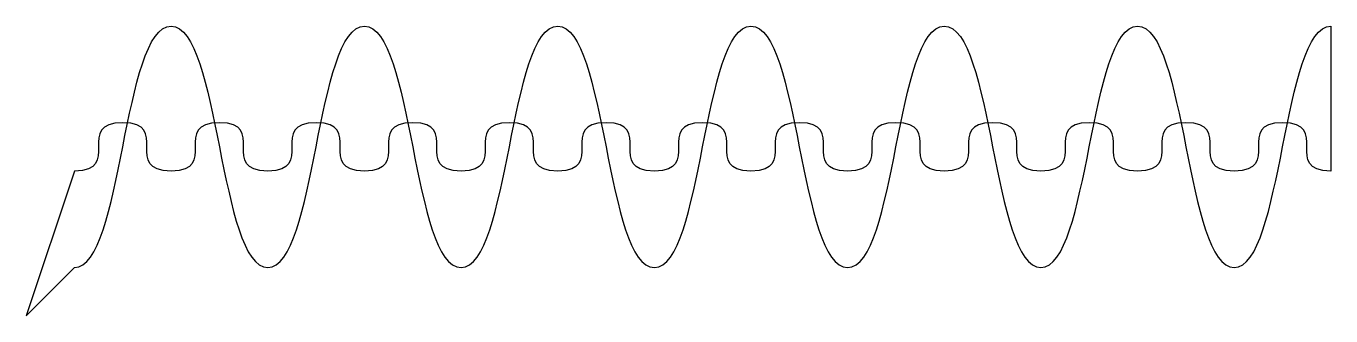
# Model space of a CAD drawing. Extents: x 0 to 1350, y 0 to 300.
import ezdxf

# ---------------------------------------------------------------- set-up
doc = ezdxf.new("R2010")
doc.units = 0
doc.header["$MEASUREMENT"] = 0
doc.layers.get('0').update_dxf_attribs({"linetype": 'CONTINUOUS'})
for name, color, linetype in [('1', 7, 'CONTINUOUS'), ('2', 7, 'CONTINUOUS'), ('3', 7, 'CONTINUOUS'), ('4', 7, 'CONTINUOUS')]:
    doc.layers.add(name, color=color, linetype=linetype)

msp = doc.modelspace()

# ---------------------------------------------------------------- linework, layer by layer
at = {"color": 250}
msp.add_lwpolyline([(0, 0), (50, 50)], dxfattribs=at)
at = {"layer": '1', "color": 1}
msp.add_lwpolyline([(50, 50), (54.5, 50.7), (58.8, 52.8), (62.8, 56.2), (66.6, 60.7), (70.2, 66.4), (73.5, 73.1), (76.7, 80.7), (79.7, 89.1), (82.5, 98.2), (85.3, 108), (87.9, 118.3), (90.4, 129.1), (92.9, 140.3), (95.3, 151.7), (97.7, 163.3), (100, 175), (102.3, 186.7), (104.7, 198.3), (107.1, 209.7), (109.6, 220.9), (112.1, 231.7), (114.7, 242), (117.5, 251.8), (120.3, 260.9), (123.3, 269.3), (126.5, 276.9), (129.8, 283.6), (133.4, 289.3), (137.2, 293.8), (141.2, 297.2), (145.5, 299.3), (150, 300), (154.5, 299.3), (158.8, 297.2), (162.8, 293.8), (166.6, 289.3), (170.2, 283.6), (173.5, 276.9), (176.7, 269.3), (179.7, 260.9), (182.5, 251.8), (185.3, 242), (187.9, 231.7), (190.4, 220.9), (192.9, 209.7), (195.3, 198.3), (197.7, 186.7), (200, 175), (202.3, 163.3), (204.7, 151.7), (207.1, 140.3), (209.6, 129.1), (212.1, 118.3), (214.7, 108), (217.5, 98.2), (220.3, 89.1), (223.3, 80.7), (226.5, 73.1), (229.8, 66.4), (233.4, 60.7), (237.2, 56.2), (241.2, 52.8), (245.5, 50.7), (250, 50), (254.5, 50.7), (258.8, 52.8), (262.8, 56.2), (266.6, 60.7), (270.2, 66.4), (273.5, 73.1), (276.7, 80.7), (279.7, 89.1), (282.5, 98.2), (285.3, 108), (287.9, 118.3), (290.4, 129.1), (292.9, 140.3), (295.3, 151.7), (297.7, 163.3), (300, 175), (302.3, 186.7), (304.7, 198.3), (307.1, 209.7), (309.6, 220.9), (312.1, 231.7), (314.7, 242), (317.5, 251.8), (320.3, 260.9), (323.3, 269.3), (326.5, 276.9), (329.8, 283.6), (333.4, 289.3), (337.2, 293.8), (341.2, 297.2), (345.5, 299.3), (350, 300), (354.5, 299.3), (358.8, 297.2), (362.8, 293.8), (366.6, 289.3), (370.2, 283.6), (373.5, 276.9), (376.7, 269.3), (379.7, 260.9), (382.5, 251.8), (385.3, 242), (387.9, 231.7), (390.4, 220.9), (392.9, 209.7), (395.3, 198.3), (397.7, 186.7), (400, 175), (402.3, 163.3), (404.7, 151.7), (407.1, 140.3), (409.6, 129.1), (412.1, 118.3), (414.7, 108), (417.5, 98.2), (420.3, 89.1), (423.3, 80.7), (426.5, 73.1), (429.8, 66.4), (433.4, 60.7), (437.2, 56.2), (441.2, 52.8), (445.5, 50.7), (450, 50), (454.5, 50.7), (458.8, 52.8), (462.8, 56.2), (466.6, 60.7), (470.2, 66.4), (473.5, 73.1), (476.7, 80.7), (479.7, 89.1), (482.5, 98.2), (485.3, 108), (487.9, 118.3), (490.4, 129.1), (492.9, 140.3), (495.3, 151.7), (497.7, 163.3), (500, 175), (502.3, 186.7), (504.7, 198.3), (507.1, 209.7), (509.6, 220.9), (512.1, 231.7), (514.7, 242), (517.5, 251.8), (520.3, 260.9), (523.3, 269.3), (526.5, 276.9), (529.8, 283.6), (533.4, 289.3), (537.2, 293.8), (541.2, 297.2), (545.5, 299.3), (550, 300), (554.5, 299.3), (558.8, 297.2), (562.8, 293.8), (566.6, 289.3), (570.2, 283.6), (573.5, 276.9), (576.7, 269.3), (579.7, 260.9), (582.5, 251.8), (585.3, 242), (587.9, 231.7), (590.4, 220.9), (592.9, 209.7), (595.3, 198.3), (597.7, 186.7), (600, 175), (602.3, 163.3), (604.7, 151.7), (607.1, 140.3), (609.6, 129.1), (612.1, 118.3), (614.7, 108), (617.5, 98.2), (620.3, 89.1), (623.3, 80.7), (626.5, 73.1), (629.8, 66.4), (633.4, 60.7), (637.2, 56.2), (641.2, 52.8), (645.5, 50.7), (650, 50), (654.5, 50.7), (658.8, 52.8), (662.8, 56.2), (666.6, 60.7), (670.2, 66.4), (673.5, 73.1), (676.7, 80.7), (679.7, 89.1), (682.5, 98.2), (685.3, 108), (687.9, 118.3), (690.4, 129.1), (692.9, 140.3), (695.3, 151.7), (697.7, 163.3), (700, 175), (702.3, 186.7), (704.7, 198.3), (707.1, 209.7), (709.6, 220.9), (712.1, 231.7), (714.7, 242), (717.5, 251.8), (720.3, 260.9), (723.3, 269.3), (726.5, 276.9), (729.8, 283.6), (733.4, 289.3), (737.2, 293.8), (741.2, 297.2), (745.5, 299.3), (750, 300), (754.5, 299.3), (758.8, 297.2), (762.8, 293.8), (766.6, 289.3), (770.2, 283.6), (773.5, 276.9), (776.7, 269.3), (779.7, 260.9), (782.5, 251.8), (785.3, 242), (787.9, 231.7), (790.4, 220.9), (792.9, 209.7), (795.3, 198.3), (797.7, 186.7), (800, 175), (802.3, 163.3), (804.7, 151.7), (807.1, 140.3), (809.6, 129.1), (812.1, 118.3), (814.7, 108), (817.5, 98.2), (820.3, 89.1), (823.3, 80.7), (826.5, 73.1), (829.8, 66.4), (833.4, 60.7), (837.2, 56.2), (841.2, 52.8), (845.5, 50.7), (850, 50), (854.5, 50.7), (858.8, 52.8), (862.8, 56.2), (866.6, 60.7), (870.2, 66.4), (873.5, 73.1), (876.7, 80.7), (879.7, 89.1), (882.5, 98.2), (885.3, 108), (887.9, 118.3), (890.4, 129.1), (892.9, 140.3), (895.3, 151.7), (897.7, 163.3), (900, 175), (902.3, 186.7), (904.7, 198.3), (907.1, 209.7), (909.6, 220.9), (912.1, 231.7), (914.7, 242), (917.5, 251.8), (920.3, 260.9), (923.3, 269.3), (926.5, 276.9), (929.8, 283.6), (933.4, 289.3), (937.2, 293.8), (941.2, 297.2), (945.5, 299.3), (950, 300), (954.5, 299.3), (958.8, 297.2), (962.8, 293.8), (966.6, 289.3), (970.2, 283.6), (973.5, 276.9), (976.7, 269.3), (979.7, 260.9), (982.5, 251.8), (985.3, 242), (987.9, 231.7), (990.4, 220.9), (992.9, 209.7), (995.3, 198.3), (997.7, 186.7), (1000, 175), (1002.3, 163.3), (1004.7, 151.7), (1007.1, 140.3), (1009.6, 129.1), (1012.1, 118.3), (1014.7, 108), (1017.5, 98.2), (1020.3, 89.1), (1023.3, 80.7), (1026.5, 73.1), (1029.8, 66.4), (1033.4, 60.7), (1037.2, 56.2), (1041.2, 52.8), (1045.5, 50.7), (1050, 50), (1054.5, 50.7), (1058.8, 52.8), (1062.8, 56.2), (1066.6, 60.7), (1070.2, 66.4), (1073.5, 73.1), (1076.7, 80.7), (1079.7, 89.1), (1082.5, 98.2), (1085.3, 108), (1087.9, 118.3), (1090.4, 129.1), (1092.9, 140.3), (1095.3, 151.7), (1097.7, 163.3), (1100, 175), (1102.3, 186.7), (1104.7, 198.3), (1107.1, 209.7), (1109.6, 220.9), (1112.1, 231.7), (1114.7, 242), (1117.5, 251.8), (1120.3, 260.9), (1123.3, 269.3), (1126.5, 276.9), (1129.8, 283.6), (1133.4, 289.3), (1137.2, 293.8), (1141.2, 297.2), (1145.5, 299.3), (1150, 300), (1154.5, 299.3), (1158.8, 297.2), (1162.8, 293.8), (1166.6, 289.3), (1170.2, 283.6), (1173.5, 276.9), (1176.7, 269.3), (1179.7, 260.9), (1182.5, 251.8), (1185.3, 242), (1187.9, 231.7), (1190.4, 220.9), (1192.9, 209.7), (1195.3, 198.3), (1197.7, 186.7), (1200, 175), (1202.3, 163.3), (1204.7, 151.7), (1207.1, 140.3), (1209.6, 129.1), (1212.1, 118.3), (1214.7, 108), (1217.5, 98.2), (1220.3, 89.1), (1223.3, 80.7), (1226.5, 73.1), (1229.8, 66.4), (1233.4, 60.7), (1237.2, 56.2), (1241.2, 52.8), (1245.5, 50.7), (1250, 50), (1254.5, 50.7), (1258.8, 52.8), (1262.8, 56.2), (1266.6, 60.7), (1270.2, 66.4), (1273.5, 73.1), (1276.7, 80.7), (1279.7, 89.1), (1282.5, 98.2), (1285.3, 108), (1287.9, 118.3), (1290.4, 129.1), (1292.9, 140.3), (1295.3, 151.7), (1297.7, 163.3), (1300, 175), (1302.3, 186.7), (1304.7, 198.3), (1307.1, 209.7), (1309.6, 220.9), (1312.1, 231.7), (1314.7, 242), (1317.5, 251.8), (1320.3, 260.9), (1323.3, 269.3), (1326.5, 276.9), (1329.8, 283.6), (1333.4, 289.3), (1337.2, 293.8), (1341.2, 297.2), (1345.5, 299.3), (1350, 300)], dxfattribs=at)
at = {"layer": '2', "color": 250}
msp.add_lwpolyline([(1350, 300), (1350, 150)], dxfattribs=at)
at = {"layer": '3', "color": 174}
msp.add_lwpolyline([(1350, 150), (1341.7, 150.6), (1335.5, 152.1), (1331.1, 154.6), (1328.1, 157.8), (1326.3, 161.6), (1325.4, 165.8), (1325, 170.3), (1325, 175), (1325, 179.7), (1324.6, 184.2), (1323.7, 188.4), (1321.9, 192.2), (1318.9, 195.4), (1314.5, 197.9), (1308.3, 199.4), (1300, 200), (1291.7, 199.4), (1285.5, 197.9), (1281.1, 195.4), (1278.1, 192.2), (1276.3, 188.4), (1275.4, 184.2), (1275, 179.7), (1275, 175), (1275, 170.3), (1274.6, 165.8), (1273.7, 161.6), (1271.9, 157.8), (1268.9, 154.6), (1264.5, 152.1), (1258.3, 150.6), (1250, 150), (1241.7, 150.6), (1235.5, 152.1), (1231.1, 154.6), (1228.1, 157.8), (1226.3, 161.6), (1225.4, 165.8), (1225, 170.3), (1225, 175), (1225, 179.7), (1224.6, 184.2), (1223.7, 188.4), (1221.9, 192.2), (1218.9, 195.4), (1214.5, 197.9), (1208.3, 199.4), (1200, 200), (1191.7, 199.4), (1185.5, 197.9), (1181.1, 195.4), (1178.1, 192.2), (1176.3, 188.4), (1175.4, 184.2), (1175, 179.7), (1175, 175), (1175, 170.3), (1174.6, 165.8), (1173.7, 161.6), (1171.9, 157.8), (1168.9, 154.6), (1164.5, 152.1), (1158.3, 150.6), (1150, 150), (1141.7, 150.6), (1135.5, 152.1), (1131.1, 154.6), (1128.1, 157.8), (1126.3, 161.6), (1125.4, 165.8), (1125, 170.3), (1125, 175), (1125, 179.7), (1124.6, 184.2), (1123.7, 188.4), (1121.9, 192.2), (1118.9, 195.4), (1114.5, 197.9), (1108.3, 199.4), (1100, 200), (1091.7, 199.4), (1085.5, 197.9), (1081.1, 195.4), (1078.1, 192.2), (1076.3, 188.4), (1075.4, 184.2), (1075, 179.7), (1075, 175), (1075, 170.3), (1074.6, 165.8), (1073.7, 161.6), (1071.9, 157.8), (1068.9, 154.6), (1064.5, 152.1), (1058.3, 150.6), (1050, 150), (1041.7, 150.6), (1035.5, 152.1), (1031.1, 154.6), (1028.1, 157.8), (1026.3, 161.6), (1025.4, 165.8), (1025, 170.3), (1025, 175), (1025, 179.7), (1024.6, 184.2), (1023.7, 188.4), (1021.9, 192.2), (1018.9, 195.4), (1014.5, 197.9), (1008.3, 199.4), (1000, 200), (991.7, 199.4), (985.5, 197.9), (981.1, 195.4), (978.1, 192.2), (976.3, 188.4), (975.4, 184.2), (975, 179.7), (975, 175), (975, 170.3), (974.6, 165.8), (973.7, 161.6), (971.9, 157.8), (968.9, 154.6), (964.5, 152.1), (958.3, 150.6), (950, 150), (941.7, 150.6), (935.5, 152.1), (931.1, 154.6), (928.1, 157.8), (926.3, 161.6), (925.4, 165.8), (925, 170.3), (925, 175), (925, 179.7), (924.6, 184.2), (923.7, 188.4), (921.9, 192.2), (918.9, 195.4), (914.5, 197.9), (908.3, 199.4), (900, 200), (891.7, 199.4), (885.5, 197.9), (881.1, 195.4), (878.1, 192.2), (876.3, 188.4), (875.4, 184.2), (875, 179.7), (875, 175), (875, 170.3), (874.6, 165.8), (873.7, 161.6), (871.9, 157.8), (868.9, 154.6), (864.5, 152.1), (858.3, 150.6), (850, 150), (841.7, 150.6), (835.5, 152.1), (831.1, 154.6), (828.1, 157.8), (826.3, 161.6), (825.4, 165.8), (825, 170.3), (825, 175), (825, 179.7), (824.6, 184.2), (823.7, 188.4), (821.9, 192.2), (818.9, 195.4), (814.5, 197.9), (808.3, 199.4), (800, 200), (791.7, 199.4), (785.5, 197.9), (781.1, 195.4), (778.1, 192.2), (776.3, 188.4), (775.4, 184.2), (775, 179.7), (775, 175), (775, 170.3), (774.6, 165.8), (773.7, 161.6), (771.9, 157.8), (768.9, 154.6), (764.5, 152.1), (758.3, 150.6), (750, 150), (741.7, 150.6), (735.5, 152.1), (731.1, 154.6), (728.1, 157.8), (726.3, 161.6), (725.4, 165.8), (725, 170.3), (725, 175), (725, 179.7), (724.6, 184.2), (723.7, 188.4), (721.9, 192.2), (718.9, 195.4), (714.5, 197.9), (708.3, 199.4), (700, 200), (691.7, 199.4), (685.5, 197.9), (681.1, 195.4), (678.1, 192.2), (676.3, 188.4), (675.4, 184.2), (675, 179.7), (675, 175), (675, 170.3), (674.6, 165.8), (673.7, 161.6), (671.9, 157.8), (668.9, 154.6), (664.5, 152.1), (658.3, 150.6), (650, 150), (641.7, 150.6), (635.5, 152.1), (631.1, 154.6), (628.1, 157.8), (626.3, 161.6), (625.4, 165.8), (625, 170.3), (625, 175), (625, 179.7), (624.6, 184.2), (623.7, 188.4), (621.9, 192.2), (618.9, 195.4), (614.5, 197.9), (608.3, 199.4), (600, 200), (591.7, 199.4), (585.5, 197.9), (581.1, 195.4), (578.1, 192.2), (576.3, 188.4), (575.4, 184.2), (575, 179.7), (575, 175), (575, 170.3), (574.6, 165.8), (573.7, 161.6), (571.9, 157.8), (568.9, 154.6), (564.5, 152.1), (558.3, 150.6), (550, 150), (541.7, 150.6), (535.5, 152.1), (531.1, 154.6), (528.1, 157.8), (526.3, 161.6), (525.4, 165.8), (525, 170.3), (525, 175), (525, 179.7), (524.6, 184.2), (523.7, 188.4), (521.9, 192.2), (518.9, 195.4), (514.5, 197.9), (508.3, 199.4), (500, 200), (491.7, 199.4), (485.5, 197.9), (481.1, 195.4), (478.1, 192.2), (476.3, 188.4), (475.4, 184.2), (475, 179.7), (475, 175), (475, 170.3), (474.6, 165.8), (473.7, 161.6), (471.9, 157.8), (468.9, 154.6), (464.5, 152.1), (458.3, 150.6), (450, 150), (441.7, 150.6), (435.5, 152.1), (431.1, 154.6), (428.1, 157.8), (426.3, 161.6), (425.4, 165.8), (425, 170.3), (425, 175), (425, 179.7), (424.6, 184.2), (423.7, 188.4), (421.9, 192.2), (418.9, 195.4), (414.5, 197.9), (408.3, 199.4), (400, 200), (391.7, 199.4), (385.5, 197.9), (381.1, 195.4), (378.1, 192.2), (376.3, 188.4), (375.4, 184.2), (375, 179.7), (375, 175), (375, 170.3), (374.6, 165.8), (373.7, 161.6), (371.9, 157.8), (368.9, 154.6), (364.5, 152.1), (358.3, 150.6), (350, 150), (341.7, 150.6), (335.5, 152.1), (331.1, 154.6), (328.1, 157.8), (326.3, 161.6), (325.4, 165.8), (325, 170.3), (325, 175), (325, 179.7), (324.6, 184.2), (323.7, 188.4), (321.9, 192.2), (318.9, 195.4), (314.5, 197.9), (308.3, 199.4), (300, 200), (291.7, 199.4), (285.5, 197.9), (281.1, 195.4), (278.1, 192.2), (276.3, 188.4), (275.4, 184.2), (275, 179.7), (275, 175), (275, 170.3), (274.6, 165.8), (273.7, 161.6), (271.9, 157.8), (268.9, 154.6), (264.5, 152.1), (258.3, 150.6), (250, 150), (241.7, 150.6), (235.5, 152.1), (231.1, 154.6), (228.1, 157.8), (226.3, 161.6), (225.4, 165.8), (225, 170.3), (225, 175), (225, 179.7), (224.6, 184.2), (223.7, 188.4), (221.9, 192.2), (218.9, 195.4), (214.5, 197.9), (208.3, 199.4), (200, 200), (191.7, 199.4), (185.5, 197.9), (181.1, 195.4), (178.1, 192.2), (176.3, 188.4), (175.4, 184.2), (175, 179.7), (175, 175), (175, 170.3), (174.6, 165.8), (173.7, 161.6), (171.9, 157.8), (168.9, 154.6), (164.5, 152.1), (158.3, 150.6), (150, 150), (141.7, 150.6), (135.5, 152.1), (131.1, 154.6), (128.1, 157.8), (126.3, 161.6), (125.4, 165.8), (125, 170.3), (125, 175), (125, 179.7), (124.6, 184.2), (123.7, 188.4), (121.9, 192.2), (118.9, 195.4), (114.5, 197.9), (108.3, 199.4), (100, 200), (91.7, 199.4), (85.5, 197.9), (81.1, 195.4), (78.1, 192.2), (76.3, 188.4), (75.4, 184.2), (75, 179.7), (75, 175), (75, 170.3), (74.6, 165.8), (73.7, 161.6), (71.9, 157.8), (68.9, 154.6), (64.5, 152.1), (58.3, 150.6), (50, 150)], dxfattribs=at)
at = {"layer": '4', "color": 250}
msp.add_lwpolyline([(50, 150), (0, 0)], dxfattribs=at)

doc.saveas('drawing.dxf')
